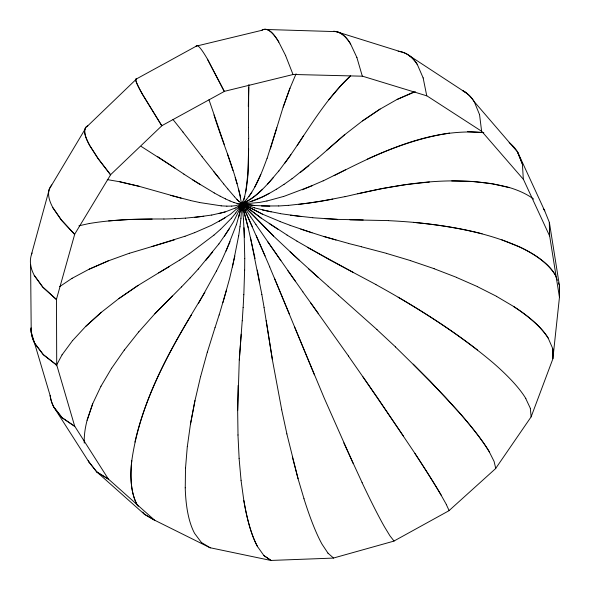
<?xml version="1.0" encoding="UTF-8"?>
<svg xmlns="http://www.w3.org/2000/svg" width="590" height="590" viewBox="0 0 590 590"><rect width="100%" height="100%" fill="white"/><g stroke="black" fill="none" stroke-linecap="round" stroke-linejoin="round"><path stroke-width="0.89" d="M244.651 270.176L244.732 258.597M185.26 487.812L185.503 467.959M248.648 148.614L247.807 174.323L245.72 192.163M238.013 435.014L237.652 410.581L238.102 385.469M237.696 410.633L239.275 359.907L242.225 320.724M248.501 127.44L248.707 87.246M248.302 106.495L248.884 84.54M244.614 270.117L243.84 294.712M240.963 218.278L241.782 203.366M241.561 210.49L241.804 203.425L239.717 209.185M241.531 202.429L241.472 203.72C236.494 173.15 223.02 144.469 213.993 114.947M243.146 307.596L243.795 294.653M242.261 320.783L243.102 307.538M239.319 359.966L241.192 334.198M185.533 468.025L187.296 446.593M240.005 226.759L240.941 218.212M187.318 446.66L190.481 424.018L194.951 400.551M238.67 235.919L239.982 226.7M238.648 235.853L232.431 267.019M190.504 424.085L194.98 400.617L200.6 376.494M234.857 256.031L229.621 278.443L222.961 302.5M238.751 216.98L241.804 203.425L240.55 209.959L236.406 224.724M134.933 442.094C147.323 387.748 176.159 339.427 204.878 292.352M31.381 254.718L49.317 189.176M200.622 376.56L207.319 352.112M226.435 290.228L219.148 314.994M276.762 127.838L267.137 158.29M207.341 352.171L215.003 327.642M243.736 199.634C249.541 179.839 248.331 158.784 248.626 138.385M244.835 196.381L243.788 199.671L241.362 203.653C254.592 199.073 264.04 187.922 273.133 177.833M270.353 148.946L283.134 107.107L289.956 88.139M215.026 327.708L219.119 314.927M87.099 420.272L92.719 403.626M236.398 224.657L226.051 251.089M283.178 107.174L289.992 88.205L296.077 73.802M267.1 158.231C261.717 172.664 256.333 187.635 246.318 199.597M495.666 468.467L531.133 416.85L552.963 358.602L552.778 348.653L548.265 338.313A313.069 83.979 9.9 0 0 513.72 306.608M230.048 241.716L221.523 260.854M260.773 174.419L254.71 187.133M239.732 209.118L233.485 221.833L224.458 236.199M100.978 386.185L92.704 403.7L87.084 420.353A310.996 105.492 -35.8 0 0 84.259 443.12M216.471 271.031L221.516 260.787M216.464 270.965L198.41 303.503M56.198 365.815L62.068 354.804M239.127 208.218L241.789 203.557M100.971 386.258L111.599 368.234M49.228 189.206L84.931 129.431M191.521 314.758C164.212 359.723 139.24 407.985 131.791 460.672A311.918 99.548 -51.7 0 0 137.16 504.9M350.556 75.786C323.615 100.912 306.21 133.746 284.786 163.268M297.19 145.568L303.607 135.648M229.333 228.743L218.897 243.958M249.046 196.374L251.842 192.222M111.584 368.308L124.284 350.032M235.69 213.101L239.156 208.152M290.885 154.72L278.856 170.982M62.031 354.878L72.592 340.548M218.912 243.891L198.255 269.106M124.276 350.106L138.79 331.809M231.457 218.263L235.727 213.042M205.792 260.382L212.68 251.989M278.834 170.916L267.713 184.021M238.817 207.119L241.76 203.616M328.844 99.776L341.662 84.739L350.578 75.859M138.775 331.875L154.86 313.747L172.28 296.033M190.135 277.964L198.269 269.04M72.563 340.622L85.793 326.314L101.31 312.28M231.487 218.204L220.557 229.326M181.462 286.983L190.15 277.897M154.853 313.821L181.477 286.917M243.758 202.023L246.355 199.656M238.854 207.075L230.447 214.273L218.632 221.619M262.513 189.25C256.281 195.054 249.629 201.028 241.303 203.535M85.757 326.381L101.281 312.346L118.833 298.599L138.053 285.405M449.064 510.608L495.755 468.453L494.081 461.395L489.331 451.947A314.581 39.478 39.6 0 0 459.522 412.852L430.081 381L395.477 346.957M317.848 158.164L344.781 134.572M213.912 235.174L220.586 229.259M327.015 150.022L344.781 134.653L362.54 120.862L380.085 109.039M291.969 178.836L317.848 158.091M213.941 235.108L189.383 253.678M300.273 172.531L308.917 165.635M238.803 205.984L241.723 203.661M284.033 184.382L291.969 178.763M118.804 298.665L138.023 285.471L179.81 259.983M362.54 120.935L380.085 109.113L397.195 99.363L413.62 92.099M59.612 286.659L72.142 278.244M179.773 260.05L189.412 253.612M241.325 203.594L243.795 202.075M276.504 189.228L284.033 184.309M158.666 272.89L169.522 266.466M276.504 189.154C266.953 194.966 256.916 200.453 245.897 202.805M225.011 217.88L211.449 225.321L194.582 232.681M235.093 208.123L238.854 205.94M393.98 541.037L449.145 510.623L446.342 504.598M196.197 46.204L136.452 78.935A308.607 11.52 54.2 0 0 142.728 94.813L161.734 125.751L224.34 91.421L207.562 59.288A308.614 15.591 68.2 0 0 196.116 46.168L261.894 30.297A308.703 41.691 82.3 0 1 278.768 41.964M72.091 278.303L89.267 269.121L108.479 260.765M269.416 193.299L262.793 196.728L251.016 201.47M345.467 169.817L323.18 180.879M334.161 175.628C380.285 152.109 430.538 127.72 483.741 132.595M302.397 189.796L323.195 180.805M397.203 99.437L415.338 91.679M235.152 208.086L225.107 211.957L211.699 215.077M89.223 269.18L108.427 260.824L129.424 253.228M367.253 159.16C393.552 147.286 420.972 137.389 449.602 133.067M312.589 185.533L283.532 196.529M184.95 236.302L194.626 232.63M185.002 236.243L151.763 246.62M174.625 239.791L129.38 253.287M283.547 196.455L266.923 201.02M333.512 558.029L394.054 541.074L389.909 535.764L384.488 526.833A314.876 16.476 68.4 0 1 362.068 482.642M218.89 213.573L225.166 211.921M345.076 196.677C398.523 184.102 455.303 173.49 509.524 187.583A311.181 104.924 -21.5 0 1 533.618 199.066M78.935 225.8L89.378 223.477M357.747 193.786L382.114 188.527L406.082 184.567L429.38 182.008M345.106 196.61L320.864 201.33L298.592 204.435M266.938 200.954L259.534 202.444L246.723 203.587M332.79 199.132L309.485 203.012L288.326 205.401M211.751 215.033L194.929 217.363M241.303 203.469L245.897 202.871M89.311 223.522C113.973 219.325 139.019 218.942 163.968 218.993M203.779 216.287L185.334 218.167M231.708 206.102L235.86 205.637L241.664 203.705L237.121 203.447M108.671 220.911L129.734 219.443L152.168 219.082M278.701 205.984L288.355 205.342M174.979 218.728L185.393 218.13M163.909 219.038L175.046 218.691M278.731 205.925L261.525 206.013M226.826 206.168L231.774 206.08M363.233 219.959L337.089 219.369L312.707 217.754M349.959 219.819L388.618 220.601M269.785 206.124L254.025 205.49L247.284 204.612M292.957 74.465L362.319 76.198L356.869 57.473M451.719 180.938L472.76 181.454L492.149 183.667L509.48 187.657M266.732 29.5L336.101 31.631M254.681 207.872L241.34 203.351L246.716 203.653M324.692 218.625L337.133 219.318M221.139 205.851L226.892 206.146M467.538 131.659L483.719 132.676M388.567 220.66C420.058 222.157 451.512 225.985 482.104 233.765M312.752 217.703L290.568 215.239M221.206 205.829L199.346 202.495M413.428 222.342C449.595 225.955 486.079 232.084 519.525 246.886A312.11 97.859 -5.6 0 1 555.006 274.402L557.403 280.309M301.372 216.552L280.486 213.676M254.061 205.431L241.31 203.41M107.277 179.611L119.859 181.772L139.321 186.337M280.53 213.624L262.484 210.003M210.232 547.763L271.112 560.5L263.951 555.633L257.565 546.65A313.784 67.636 -82.4 0 1 243.832 500.541L241.03 480.29M190.555 200.548L199.413 202.466M271.157 211.876L254.637 207.916M119.785 181.801L139.247 186.359L181.108 198.159M190.622 200.519L170.842 195.408M348.587 243.486L361.611 246.76M361.552 246.804L386.443 253.339M348.646 243.449L323.718 236.479L300.753 229.119M323.777 236.435L336.012 239.997M233.898 202.488L237.187 203.439M386.376 253.376L410.706 260.662M362.267 76.117L426.747 95.823L423.133 77.858M336.057 31.558L400.654 51.743A309.219 84.149 -68.5 0 1 417.41 64.708M312.029 232.792L290.14 225.373M410.647 260.699L434.159 268.686M247.63 205.644L241.384 203.299L262.358 214.118L280.228 221.567M280.176 221.611L290.199 225.336M434.1 268.73L456.52 277.359M230.004 200.976L233.972 202.481M501.847 239.835L519.473 246.945A312.11 97.874 -5.6 0 1 554.947 274.468M456.454 277.403L477.472 286.622M225.417 198.882L230.071 200.969M262.417 214.082L241.443 203.262L261.156 218.094L287.138 235.093M220.144 196.212L225.483 198.882M477.406 286.666L496.684 296.387M353.13 272.374L307.331 247.299M375.941 284.55L329.567 259.806L296.94 241.148M214.192 192.959L220.218 196.212M375.867 284.572C411.142 304.012 445.479 325.319 477.406 349.929M214.266 192.952L192.377 179.685M144.484 514.259L154.779 520.277L210.261 547.845L201.463 542.52M96.804 471.919L144.491 514.34L154.787 520.365L108.464 479.102L96.804 471.919L89.024 462.029M496.618 296.431L513.794 306.564A313.069 83.964 9.9 0 1 548.339 338.262M398.162 297.205C431.393 316.778 463.792 338.004 493.262 362.953A313.932 64.059 25 0 1 525.867 398.582M287.072 235.115L296.999 241.126M141.18 146.416L174.854 167.995M200.364 184.685L183.859 174.116M426.718 95.728L481.617 131.26L479.537 114.512M409.777 55.954L466.218 92.925M269.21 223.536L277.861 229.222M157.397 156.475L183.94 174.109M263.9 555.566L271.061 560.434L333.579 558.081L327.944 553.147M241.539 203.727L236.959 199.531M261.223 218.071L241.502 203.24L245.964 209.752M328.173 286.298L338.431 295.177M338.358 295.184L377.017 329.611M308.504 268.76L328.247 286.29M318.276 277.47L290.147 251.886M299.204 260.212L273.524 236.074L246.709 208.919M376.944 329.618L395.551 346.95M273.59 236.066L241.502 203.24M413.243 364.148L445.524 397.321L459.522 412.852A314.573 39.464 39.6 0 1 489.42 451.94M239.039 201.632L234.422 196.721M481.61 131.164L523.33 179.279L522.401 164.064L517.533 151.859A310.362 104.828 -37.4 0 0 509.163 142.603M234.495 196.736L227.777 188.925M462.449 90.41A309.706 97.711 -53.1 0 1 474.286 101.746L517.511 151.954L522.379 164.153M223.662 183.925L227.843 188.94M223.728 183.94L213.868 171.734M219.096 178.202L202.09 156.719M173.025 119.564L183.011 132.064M53.904 407.196L89.009 462.11L96.79 472.007L108.449 479.191L74.797 426.341L62.061 417.646L53.904 407.196A310.207 104.268 -19.9 0 1 50.135 395.359M182.937 132.049L202.164 156.734M138.281 506.272L137.153 504.819A311.926 99.533 -51.7 0 1 131.784 460.598M142.787 512.076L144.491 514.34M201.492 542.594L194.626 533.412A312.892 86.671 -67.3 0 1 185.231 487.731M34.205 275.405L42.753 287.146L56.389 299.558L74.679 234.341L61.382 219.989L52.857 207.606A308.843 61.744 25.8 0 1 51.78 184.935M318.497 313.747L302.832 291.844M310.569 302.729L348.476 356.013M302.899 291.858L287.927 270.736M295.332 281.172L267.646 241.642M348.41 355.999L377.202 397.336L415.006 453.489A314.905 11.933 54.1 0 1 441.379 495.475M280.914 260.655L255.927 224.576M362.998 376.885L403.295 435.899M52.768 207.636L61.286 220.026L74.583 234.37L110.618 174.78L98.198 158.658L89.879 145.708A308.673 37.863 40.1 0 1 87.77 125.913M250.691 216.862L255.994 224.583M245.897 209.738L250.757 216.869M328.011 553.191L322.088 544.29A314.485 43.675 82.8 0 1 303.946 498.69M446.424 504.605L441.291 495.46A314.913 11.947 54.1 0 0 414.932 453.481M207.474 59.243L224.244 91.376L293.031 74.532L285.597 55.6M278.694 41.905L285.671 55.667M356.921 57.562L350.556 43.918A308.902 65.04 -83.3 0 0 333.49 31.3M362.142 482.679L343.822 442.898M523.352 179.183L549.6 235.941L549.334 222.533M241.635 203.24L252.306 226.671M517.533 151.859L544.74 210.94L549.386 222.445L559.401 285.442L559.416 297.087L549.644 235.853L549.386 222.445M525.786 398.604L530.41 408.45M244.909 210.328L265.08 255.979M353.24 463.578L324.286 398.235L294.558 326.912M256.289 235.801L269.719 266.864M423.163 77.946L417.381 64.62A309.226 84.134 -68.4 0 0 398.139 51.242M269.652 266.842L289.52 314.411M274.446 278.192L314.404 374.82M474.279 101.746L479.537 114.608M558.376 282.912L559.468 285.376L559.482 297.021L552.882 358.654L552.705 348.705M224.281 144.55L208.985 99.776M227.445 153.96L232.969 170.54M235.196 177.59L237.084 183.815M31.285 332.17L50.098 395.44A310.2 104.283 -19.9 0 0 53.867 407.277L62.024 417.727L74.76 426.423L56.78 365.107L43.35 354.634L34.921 343.557A309.58 96.096 -4.3 0 1 31.078 328.645M304.005 498.749L298.031 478.689L286.843 433.864M242.689 210.741L241.745 203.314L248.235 227.762M241.694 203.27L248.184 227.718L255.064 258.612M238.574 189.169L240.668 197.429M292.367 457.007L298.09 478.733M250.44 237.342L261.886 294.594M281.659 409.733L286.895 433.908M281.71 409.77L272.329 359.472L266.179 320.525M257.306 270.072L259.585 282.086M261.835 294.55L264.091 307.434M264.032 307.39L272.381 359.517M242.652 210.689L243.441 218.89M239.083 458.305L241.074 480.349M530.329 408.479L531.133 416.85M243.405 218.838L244.459 237.416M237.969 434.955L239.127 458.364M243.994 227.74L244.769 258.656M248.442 127.388L248.685 138.429M30.599 264.49L31.226 332.236M543.272 208.624A311.181 104.924 -21.5 0 1 544.791 210.866M462.449 90.499A309.698 97.719 -53.1 0 1 474.286 101.834M261.827 30.238A308.71 41.684 82.3 0 1 278.694 41.897M333.534 31.373A308.894 65.047 -83.3 0 1 350.608 43.999M32.074 253.007A309.131 81.597 11 0 0 34.279 275.353L42.834 287.094L56.478 299.499L56.714 365.181L43.284 354.708L34.862 343.623A309.58 96.111 -4.3 0 1 31.034 327.826M89.009 462.11A310.996 105.492 -35.8 0 1 88.205 460.502M257.609 546.716A313.777 67.644 -82.4 0 1 243.877 500.6M136.541 78.949L87.674 125.921A308.673 37.878 40.1 0 0 89.783 145.715L98.102 158.666L110.514 174.788L161.837 125.766L142.824 94.835A308.6 11.505 54.2 0 1 136.548 78.957"/></g></svg>
